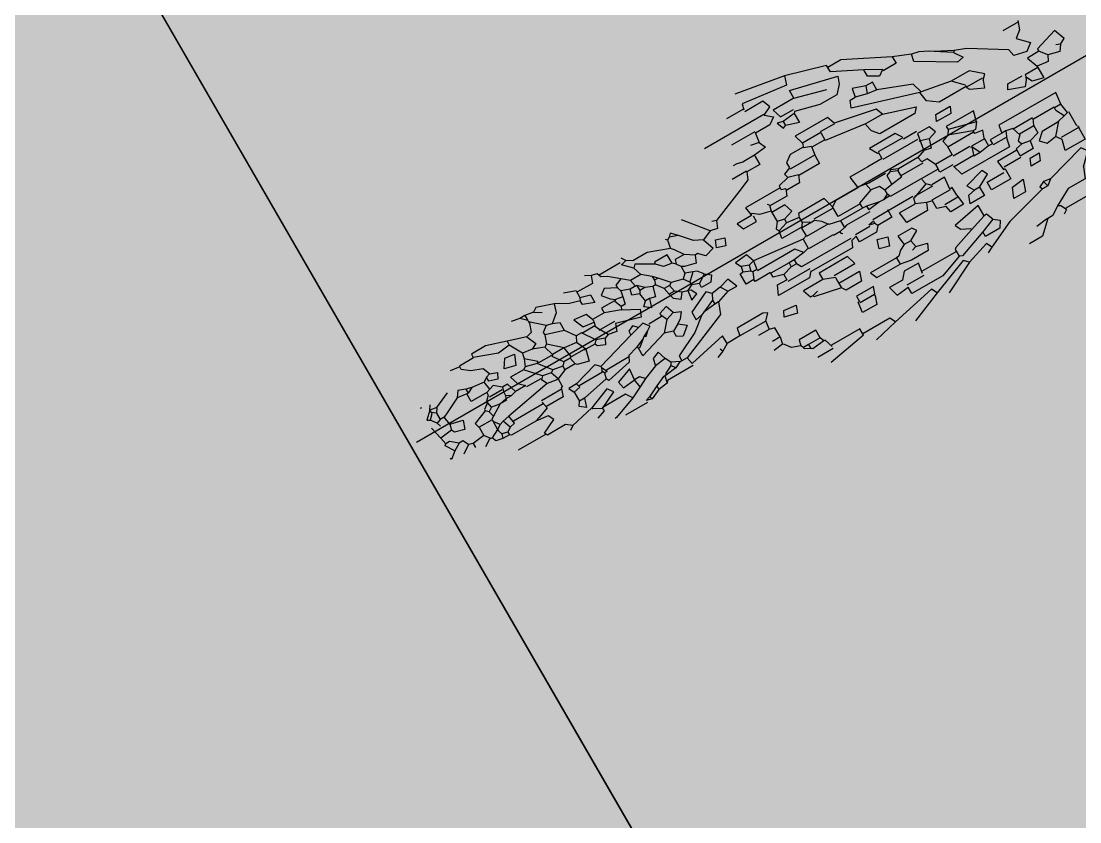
# Model space of a CAD drawing. Header units: metres. Extents: x 97 to 197, y 104 to 205.
# Drawn here: x 140.036 to 140.2378, y 146.2091 to 146.3617 of the extents above; entities that cross this region are included whole.
import ezdxf

# ---------------------------------------------------------------- set-up
doc = ezdxf.new("R2010")
doc.units = ezdxf.units.M
doc.layers.get('0').update_dxf_attribs({"plot": 0})
doc.layers.add('00-AUX1', color=200, linetype='Continuous', plot=False)
for name, color, linetype in [('1-ALV_CORTE', 5, 'Continuous'), ('18-HATCH', 1, 'Continuous'), ('21-FAC_3º', 3, 'Continuous'), ('6-VEGETAÇÃO', 104, 'Continuous')]:
    doc.layers.add(name, color=color, linetype=linetype)

# ---------------------------------------------------------------- blocks, each defined once
blk = doc.blocks.new('arb-alz-72')
at = {"color": 94, "linetype": 'Continuous'}
for points in [[(-0.2193, 3.2421), (-0.2326, 3.2686), (-0.2855, 3.2487), (-0.2524, 3.1428), (-0.2392, 3.1428)], [(-0.2193, 3.2421), (-0.2259, 3.2222)], [(-0.2193, 3.2421), (-0.1929, 3.2222), (-0.2061, 3.1693)], [(-0.2061, 3.1693), (-0.2392, 3.1428)], [(-0.2061, 3.1693), (-0.1796, 3.1561), (-0.1862, 3.1031)], [(-0.4047, 3.1296), (-0.3649, 3.1164), (-0.3385, 3.0832), (-0.2921, 3.1296), (-0.2656, 3.0965), (-0.2789, 3.0369), (-0.312, 3.0303), (-0.4112, 2.8714), (-0.4311, 2.8185)], [(-0.398, 3.1296), (-0.398, 3.0501)], [(-0.2392, 3.1428), (-0.2392, 3.0832), (-0.1862, 3.1031)], [(-0.1862, 3.1031), (-0.1796, 3.1031)], [(-0.1796, 3.1031), (-0.1266, 3.1031), (-0.1399, 3.0501), (-0.1664, 3.0369)], [(-0.1796, 3.1031), (-0.1796, 3.0369), (-0.1664, 3.0369)], [(0.0124, 3.1097), (-0.0439, 3.1164), (-0.0439, 2.8251), (-0.0075, 2.8185)], [(0.0587, 3.1164), (0.0124, 3.1097)], [(0.0124, 3.1097), (0.0124, 3.0766)], [(0.1315, 3.123), (0.0587, 3.123)], [(0.0587, 3.1164), (0.0653, 3.0965)], [(0.1315, 3.1262), (0.2009, 3.1262), (0.2009, 3.0237), (0.1513, 3.0369)], [(0.1414, 3.1296), (0.1414, 3.0369)], [(0.3035, 3.0568), (0.2506, 3.1097), (0.2242, 3.0899), (0.2771, 2.9045)], [(0.009, 3.0766), (0.009, 2.9708)], [(0.0653, 3.0965), (0.0256, 3.0766), (0.0124, 3.0766)], [(0.0653, 3.0965), (0.0719, 3.0634)], [(0.0719, 3.0634), (0.1248, 3.017)], [(0.0752, 3.0634), (0.0752, 2.9774), (0.105, 2.9443), (0.1315, 2.9708), (0.1248, 3.017)], [(0.3035, 3.0568), (0.3532, 3.0369), (0.3532, 2.9509), (0.3963, 2.8714)], [(-0.1664, 3.0369), (-0.1333, 3.0104), (-0.1597, 2.9376), (-0.1829, 2.9509), (-0.1829, 3.0237)], [(-0.1664, 3.0369), (-0.1664, 3.0303)], [(0.1513, 3.0369), (0.1248, 3.017)], [(0.4756, 3.0104), (0.4227, 3.0104), (0.4227, 2.8979)], [(0.0024, 2.9708), (0.0024, 2.8714)], [(0.0057, 2.9708), (0.0322, 2.9575)], [(0.0322, 2.9575), (0.0719, 2.9575), (0.0852, 2.9112)], [(0.0355, 2.9575), (0.0355, 2.8847)], [(0.1513, 2.9178), (0.1844, 2.9045), (0.1844, 2.8582), (0.1513, 2.8714), (0.1513, 2.9178)], [(-0.2524, 2.8648), (-0.2722, 2.8847), (-0.3186, 2.8317), (-0.3186, 2.7391), (-0.3186, 2.7391)], [(-0.0009, 2.8714), (-0.0075, 2.8384)], [(0.0388, 2.8847), (-0.0009, 2.8714)], [(0.0388, 2.8847), (0.0587, 2.8648), (0.0785, 2.8714)], [(0.0852, 2.9112), (0.0785, 2.8714)], [(0.0785, 2.8714), (0.0852, 2.8384)], [(0.0852, 2.9112), (0.1216, 2.9045), (0.1216, 2.8384)], [(0.2771, 2.9045), (0.2705, 2.8714)], [(0.2969, 2.878), (0.2705, 2.8714)], [(0.2705, 2.8714), (0.2837, 2.845), (0.2969, 2.8516)], [(0.2771, 2.9045), (0.2969, 2.878)], [(0.2969, 2.878), (0.2969, 2.8516)], [(0.4293, 2.8979), (0.4028, 2.8847), (0.3963, 2.8714)], [(0.3963, 2.8714), (0.4227, 2.8317)], [(0.4293, 2.8979), (0.4425, 2.878)], [(-0.4245, 2.8119), (-0.3848, 2.8384), (-0.3782, 2.8053), (-0.4774, 2.6398), (-0.5105, 2.6464)], [(-0.2623, 2.8648), (-0.2623, 2.7854)], [(-0.2524, 2.8648), (-0.2193, 2.8516), (-0.2458, 2.792), (-0.259, 2.7854)], [(-0.0075, 2.8384), (-0.0075, 2.8185)], [(-0.0075, 2.8384), (0.0256, 2.8251)], [(0.0256, 2.8251), (0.062, 2.8185), (0.062, 2.5736), (0.0124, 2.5604)], [(0.019, 2.8251), (0.019, 2.7589)], [(0.0852, 2.8384), (0.1182, 2.8384)], [(0.0917, 2.8384), (0.0917, 2.7391), (0.1381, 2.7457)], [(0.1282, 2.8384), (0.1282, 2.7523)], [(0.2969, 2.8516), (0.3499, 2.6531), (0.4095, 2.5273)], [(0.4227, 2.8317), (0.4227, 2.8053)], [(0.4227, 2.8317), (0.4227, 2.8053)], [(-0.4311, 2.8185), (-0.4708, 2.7391)], [(-0.4245, 2.8119), (-0.4708, 2.7391)], [(-0.4311, 2.8185), (-0.4245, 2.8119)], [(-0.2656, 2.7854), (-0.2656, 2.6464), (-0.2987, 2.6001), (-0.3451, 2.5935)], [(-0.2722, 2.7854), (-0.3186, 2.7391)], [(-0.2722, 2.7854), (-0.259, 2.7854)], [(-0.0075, 2.8185), (-0.0075, 2.7589), (0.0124, 2.7589)], [(0.2175, 2.7987), (0.2705, 2.7788), (0.2705, 2.7192), (0.2242, 2.7391), (0.2175, 2.7987)], [(0.4227, 2.8053), (0.479, 2.7457), (0.479, 2.6795)], [(0.4227, 2.8053), (0.4227, 2.7987)], [(0.4227, 2.7987), (0.4293, 2.7457)], [(-0.4708, 2.7391), (-0.484, 2.7192)], [(-0.3186, 2.7391), (-0.3451, 2.6001)], [(-0.1068, 2.7457), (-0.1565, 2.7589), (-0.1565, 2.62), (-0.1399, 2.62)], [(-0.1068, 2.7457), (-0.1399, 2.62)], [(-0.1068, 2.7457), (-0.0803, 2.7258), (-0.0803, 2.7126)], [(-0.0274, 2.7391), (-0.0605, 2.7523), (-0.0671, 2.7126)], [(-0.0274, 2.7391), (0.0124, 2.7391)], [(-0.024, 2.7391), (-0.024, 2.6729)], [(0.0124, 2.7589), (0.0124, 2.7391)], [(0.0124, 2.7391), (0.019, 2.6927)], [(0.1381, 2.7523), (0.1877, 2.7523), (0.1877, 2.6531), (0.1481, 2.6531), (0.1481, 2.7391)], [(0.1381, 2.7523), (0.1381, 2.7457)], [(-0.5039, 2.6795), (-0.5105, 2.6464)], [(-0.484, 2.7192), (-0.5039, 2.6795)], [(-0.484, 2.7192), (-0.5039, 2.6795)], [(-0.2259, 2.6795), (-0.1961, 2.6663), (-0.1961, 2.5935), (-0.2259, 2.6067), (-0.2259, 2.6795)], [(-0.0803, 2.7126), (-0.12, 2.6067)], [(-0.0803, 2.7126), (-0.0671, 2.7126)], [(-0.0737, 2.7126), (-0.0737, 2.5802)], [(0.019, 2.6927), (-0.0208, 2.6729)], [(0.019, 2.6927), (0.019, 2.6597)], [(-0.5105, 2.6464), (-0.5437, 2.567)], [(-0.0274, 2.6663), (-0.0274, 2.5802)], [(-0.0208, 2.6729), (0.019, 2.6597)], [(-0.0208, 2.6729), (-0.0208, 2.6663)], [(0.0156, 2.6597), (0.0156, 2.5604)], [(0.1513, 2.6133), (0.1182, 2.6729), (0.0917, 2.6597), (0.1182, 2.567), (0.1513, 2.5868)], [(-0.3451, 2.5935), (-0.4377, 2.2956), (-0.4708, 2.3089), (-0.4708, 2.3353)], [(-0.3451, 2.6001), (-0.3914, 2.5868), (-0.4509, 2.4346)], [(-0.3451, 2.6001), (-0.3451, 2.5935)], [(-0.1399, 2.62), (-0.12, 2.6067)], [(-0.12, 2.6067), (-0.1068, 2.5736), (-0.0803, 2.5802)], [(0.1513, 2.6133), (0.1943, 2.6133), (0.1943, 2.5405), (0.1579, 2.5537), (0.1513, 2.5868)], [(0.1513, 2.6133), (0.1513, 2.5868)], [(0.3035, 2.5935), (0.2705, 2.5802), (0.2705, 2.567)], [(0.3035, 2.5935), (0.3234, 2.62), (0.3532, 2.6001), (0.3532, 2.5273), (0.33, 2.5273)], [(0.3035, 2.5935), (0.33, 2.5273)], [(-0.5437, 2.567), (-0.6462, 2.3618), (-0.6462, 2.2956)], [(-0.5437, 2.567), (-0.5105, 2.567), (-0.5105, 2.5008)], [(-0.3451, 2.4015), (-0.2987, 2.5471), (-0.2756, 2.5273), (-0.2756, 2.3486), (-0.3053, 2.3221), (-0.3385, 2.3155), (-0.3451, 2.3155)], [(-0.1465, 2.5273), (-0.1597, 2.567), (-0.1929, 2.5537), (-0.1929, 2.4942)], [(-0.0803, 2.5802), (-0.034, 2.5802)], [(-0.034, 2.5802), (-0.034, 2.4942)], [(0.0057, 2.5604), (0.0057, 2.4942), (-0.0141, 2.4942)], [(0.2705, 2.567), (0.2175, 2.567), (0.244, 2.4346), (0.2705, 2.4479), (0.2903, 2.4876), (0.2969, 2.4876)], [(0.2705, 2.567), (0.2969, 2.4876)], [(-0.5172, 2.5008), (-0.5569, 2.428)], [(-0.5172, 2.5008), (-0.4973, 2.4744), (-0.5238, 2.428), (-0.5569, 2.428)], [(-0.2027, 2.4942), (-0.2027, 2.428)], [(-0.1929, 2.4942), (-0.1597, 2.4876)], [(-0.1465, 2.5273), (-0.1597, 2.4876)], [(-0.1465, 2.5273), (-0.1068, 2.514), (-0.1134, 2.481)], [(-0.034, 2.4942), (-0.0737, 2.4744), (-0.0737, 2.4479)], [(-0.034, 2.4942), (-0.0141, 2.4942)], [(-0.0108, 2.4942), (-0.0108, 2.4081)], [(0.0917, 2.4942), (0.0355, 2.5008), (0.0355, 2.4346)], [(0.1315, 2.5074), (0.0917, 2.5074), (0.0917, 2.4942)], [(0.0951, 2.4942), (0.0951, 2.4015)], [(0.1315, 2.5074), (0.1811, 2.514), (0.1811, 2.4479), (0.1513, 2.4412)], [(0.1414, 2.5074), (0.1414, 2.4412)], [(0.33, 2.5273), (0.3764, 2.3949), (0.3698, 2.3816)], [(0.4095, 2.5273), (0.383, 2.514), (0.4161, 2.4081)], [(0.4095, 2.5273), (0.4227, 2.5008)], [(-0.1697, 2.481), (-0.1697, 2.3023)], [(-0.1597, 2.4876), (-0.1134, 2.481)], [(-0.1597, 2.4876), (-0.1597, 2.481)], [(-0.1134, 2.481), (-0.1001, 2.4412)], [(-0.0737, 2.4479), (-0.1001, 2.4412)], [(-0.0671, 2.4479), (-0.0671, 2.3353)], [(0.2969, 2.4876), (0.33, 2.3883), (0.3367, 2.3816)], [(-0.5569, 2.428), (-0.623, 2.2956), (-0.6561, 2.2956)], [(-0.4907, 2.4015), (-0.5105, 2.342), (-0.4708, 2.3353)], [(-0.4509, 2.4346), (-0.4907, 2.4346), (-0.4907, 2.4015)], [(-0.4907, 2.4015), (-0.4576, 2.3883)], [(-0.4509, 2.4346), (-0.4576, 2.3883)], [(-0.3451, 2.4015), (-0.3782, 2.3883), (-0.4179, 2.1963)], [(-0.3451, 2.4015), (-0.3451, 2.3155)], [(-0.2127, 2.428), (-0.2425, 2.4081), (-0.2425, 2.2758), (-0.2061, 2.2956), (-0.2061, 2.3023)], [(-0.2094, 2.428), (-0.2094, 2.3023)], [(-0.1001, 2.4412), (-0.1001, 2.342)], [(-0.0108, 2.4081), (-0.0108, 2.2493)], [(0.019, 2.4148), (-0.0075, 2.4081)], [(0.0388, 2.4346), (0.019, 2.4148)], [(0.019, 2.4148), (0.0454, 2.342)], [(0.0421, 2.4346), (0.0421, 2.342)], [(0.0984, 2.4015), (0.0917, 2.375)], [(0.1513, 2.4412), (0.1381, 2.4015), (0.0984, 2.4015)], [(0.4161, 2.4081), (0.3963, 2.3883), (0.4624, 2.2162)], [(0.4161, 2.4081), (0.4889, 2.2625)], [(-0.4576, 2.3883), (-0.4708, 2.3353)], [(0.0917, 2.375), (0.1248, 2.3618), (0.1248, 2.2559), (0.0719, 2.2493), (0.0719, 2.3287)], [(0.0917, 2.375), (0.0719, 2.3287)], [(0.3367, 2.3816), (0.3698, 2.3816)], [(0.3466, 2.3816), (0.3466, 2.2029)], [(0.3698, 2.3816), (0.4095, 2.2758), (0.4095, 2.1169), (0.3764, 2.1169)], [(-0.6032, 2.0971), (-0.6429, 2.0971), (-0.5899, 2.3155), (-0.5569, 2.3023), (-0.5204, 2.2692), (-0.5204, 2.1831), (-0.5503, 2.0706)], [(-0.3451, 2.3155), (-0.3716, 2.1236)], [(-0.2061, 2.3023), (-0.1796, 2.3023)], [(-0.1763, 2.3023), (-0.1746, 2.2294), (-0.1746, 2.1368), (-0.12, 2.1434)], [(-0.1001, 2.342), (-0.1134, 2.3089), (-0.1068, 2.3023)], [(-0.0936, 2.3353), (-0.1068, 2.3023)], [(-0.1068, 2.3023), (-0.1001, 2.2824)], [(-0.1001, 2.342), (-0.0936, 2.3353)], [(-0.0936, 2.3353), (-0.0605, 2.3353)], [(-0.0605, 2.3353), (-0.0539, 2.2824)], [(0.0388, 2.3353), (0.0388, 2.2096)], [(0.0454, 2.342), (0.0454, 2.3353)], [(0.0454, 2.3353), (0.0719, 2.3287)], [(-0.6561, 2.2956), (-0.7091, 2.1103)], [(-0.1101, 2.2824), (-0.1101, 2.1963), (-0.1134, 2.1831)], [(-0.1001, 2.2824), (-0.0539, 2.2824)], [(-0.0539, 2.2824), (-0.0473, 2.2427)], [(0.2043, 2.2294), (0.1778, 2.2758), (0.1579, 2.2625), (0.1579, 2.1897), (0.2043, 2.1963)], [(0.2374, 2.236), (0.2506, 2.289), (0.2804, 2.2758), (0.2804, 2.1897), (0.2705, 2.1368)], [(-0.6032, 2.0971), (-0.5635, 2.2427)], [(-0.0473, 2.2427), (-0.0737, 2.2294), (-0.0803, 2.1897)], [(-0.0473, 2.2427), (-0.0274, 2.2427)], [(-0.0141, 2.2493), (-0.0274, 2.2427)], [(-0.0274, 2.2427), (-0.0141, 2.2162)], [(-0.0141, 2.2493), (-0.0141, 2.2162)], [(-0.0141, 2.2162), (-0.0141, 2.1963)], [(0.0322, 2.2096), (0.0719, 2.2096), (0.0719, 2.1368)], [(0.0388, 2.2096), (0.0388, 2.1302)], [(0.2374, 2.236), (0.2043, 2.2294)], [(0.2043, 2.2294), (0.2043, 2.1963)], [(0.2374, 2.236), (0.244, 2.2162)], [(0.3565, 2.2029), (0.3069, 2.2096), (0.3069, 2.1368), (0.3367, 2.1103), (0.3367, 2.0441), (0.383, 2.0573), (0.3764, 2.1169)], [(0.4624, 2.2162), (0.4359, 2.2029), (0.4823, 1.9912)], [(0.4624, 2.2162), (0.522, 2.0706)], [(-0.4179, 2.1963), (-0.4543, 2.1831), (-0.4543, 2.0176), (-0.4112, 2.0309)], [(-0.4146, 2.1963), (-0.4146, 2.1236)], [(-0.1134, 2.1831), (-0.12, 2.1434)], [(-0.0803, 2.1897), (-0.1134, 2.1831)], [(-0.0803, 2.1897), (-0.0539, 2.1169)], [(-0.0141, 2.1963), (-0.0274, 2.1368)], [(-0.0141, 2.1963), (-0.0075, 2.1368)], [(0.2043, 2.1963), (0.2175, 2.1699), (0.2374, 2.15), (0.2374, 2.1368)], [(0.3664, 2.2029), (0.3664, 2.1169)], [(-0.4112, 2.1236), (-0.4112, 2.0309)], [(-0.4112, 2.1236), (-0.3716, 2.1236)], [(-0.3748, 2.1236), (-0.3748, 2.0573)], [(-0.1167, 2.1434), (-0.1167, 2.0309), (-0.1001, 2.0044)], [(-0.0505, 2.1169), (-0.0505, 2.0044), (-0.1001, 2.0044)], [(-0.0539, 2.1169), (-0.0274, 2.1169)], [(-0.0274, 2.1368), (-0.0274, 2.1169)], [(-0.0274, 2.1368), (-0.0075, 2.1368)], [(-0.0274, 2.1169), (-0.0274, 2.0044)], [(0.0024, 2.1368), (0.0024, 2.0176), (0.0057, 2.0044)], [(0.0454, 2.1302), (0.0521, 2.1037)], [(0.0454, 2.1302), (0.0587, 2.1302)], [(0.0587, 2.1302), (0.0521, 2.1037)], [(0.0719, 2.1368), (0.0587, 2.1302)], [(0.0719, 2.1368), (0.0951, 2.1169), (0.0951, 2.0309), (0.0653, 2.0309)], [(0.1381, 2.15), (0.1778, 2.1368), (0.1646, 2.0904), (0.1248, 2.1037), (0.1381, 2.15)], [(0.2374, 2.1368), (0.2374, 2.0044), (0.2705, 2.0176), (0.2705, 2.1368)], [(0.2374, 2.1368), (0.2705, 2.1368)], [(-0.7091, 2.1103), (-0.7488, 1.8786)], [(-0.7091, 2.1103), (-0.6694, 2.0971), (-0.6959, 1.8852), (-0.6694, 1.8786)], [(-0.6032, 2.0971), (-0.6032, 1.9912), (-0.5602, 2.0044), (-0.5602, 2.0706)], [(-0.5503, 2.0706), (-0.5437, 2.064)], [(0.0587, 2.1037), (0.0587, 2.0309)], [(-0.5437, 2.064), (-0.4973, 2.064), (-0.5172, 2.0044)], [(-0.5437, 2.064), (-0.537, 2.0044)], [(-0.4112, 2.0309), (-0.3914, 2.0242)], [(-0.3947, 2.0242), (-0.3947, 1.9581), (-0.3716, 1.925), (-0.3451, 1.925)], [(-0.3782, 2.0573), (-0.3914, 2.0242)], [(-0.3782, 2.0573), (-0.3318, 2.0507)], [(-0.3385, 2.0507), (-0.3385, 1.925)], [(-0.3318, 2.0507), (-0.2955, 2.0507), (-0.2955, 1.9448)], [(0.0653, 2.0309), (0.0719, 2.0044)], [(-0.6032, 1.9448), (-0.623, 1.9846), (-0.6595, 1.9713), (-0.6595, 1.8786)], [(-0.6032, 1.9448), (-0.5767, 1.978), (-0.5535, 1.9448), (-0.5535, 1.872)], [(-0.537, 2.0044), (-0.5437, 1.978), (-0.5105, 1.9912), (-0.5172, 2.0044)], [(-0.537, 2.0044), (-0.5172, 2.0044)], [(-0.1001, 2.0044), (-0.1498, 1.9912), (-0.1498, 1.8588), (-0.1333, 1.8522)], [(-0.0936, 2.0044), (-0.0936, 1.9051)], [(-0.0274, 2.0044), (-0.0406, 1.9515)], [(-0.0274, 2.0044), (0.0057, 2.0044)], [(0.0057, 2.0044), (0.0124, 1.978)], [(0.0124, 1.978), (0.0124, 1.9448)], [(0.0124, 1.978), (0.0124, 1.9448)], [(0.0124, 1.978), (0.019, 1.978)], [(0.019, 1.978), (0.0256, 1.9846)], [(0.062, 2.0044), (0.062, 1.7529), (0.0388, 1.7396)], [(0.0719, 2.0044), (0.1017, 1.9912), (0.1017, 1.7794)], [(0.3367, 1.9713), (0.2969, 1.9846), (0.2969, 1.8985), (0.3234, 1.8985)], [(0.4823, 1.9912), (0.4558, 1.978), (0.4558, 1.8389)], [(0.4823, 1.9912), (0.5088, 1.8786)], [(-0.6065, 1.9448), (-0.6065, 1.6404)], [(-0.2987, 1.9448), (-0.312, 1.8985)], [(-0.2987, 1.9448), (-0.2656, 1.9316), (-0.2656, 1.8654)], [(-0.0406, 1.9515), (-0.0671, 1.9316), (-0.0869, 1.9051)], [(-0.0439, 1.9515), (-0.0439, 1.8389)], [(0.009, 1.9448), (0.009, 1.8191)], [(0.1679, 1.8588), (0.1679, 1.9647), (0.1248, 1.9515), (0.1248, 1.8059), (0.1579, 1.8059)], [(0.2076, 1.8588), (0.2076, 1.9647), (0.2506, 1.9515), (0.2506, 1.872), (0.2308, 1.8588)], [(0.3367, 1.9713), (0.373, 1.9581), (0.373, 1.8852), (0.3234, 1.8919), (0.3234, 1.8985)], [(0.33, 1.9713), (0.33, 1.8985)], [(-0.3451, 1.925), (-0.3318, 1.8919), (-0.312, 1.8985)], [(-0.312, 1.8985), (-0.2987, 1.8456), (-0.2789, 1.8456)], [(-0.0869, 1.8919), (-0.1068, 1.8522)], [(-0.0869, 1.9051), (-0.0869, 1.8919)], [(-0.0869, 1.8919), (-0.0869, 1.8389)], [(-0.6727, 1.8786), (-0.6727, 1.7926)], [(-0.5602, 1.872), (-0.5602, 1.7529)], [(-0.5569, 1.872), (-0.5105, 1.8654)], [(-0.5105, 1.8654), (-0.5172, 1.8257)], [(-0.5105, 1.8654), (-0.4774, 1.8786), (-0.4708, 1.8191)], [(-0.2888, 1.8456), (-0.2888, 1.6669), (-0.2524, 1.6735)], [(-0.2722, 1.8654), (-0.2789, 1.8456)], [(-0.2722, 1.8654), (-0.2425, 1.8522), (-0.2425, 1.7661)], [(-0.1597, 1.7926), (-0.173, 1.8389), (-0.2127, 1.8257), (-0.2127, 1.7595)], [(-0.1333, 1.8522), (-0.1399, 1.7926)], [(-0.1333, 1.8522), (-0.1068, 1.8522)], [(-0.0903, 1.8389), (-0.0903, 1.7396), (-0.1266, 1.7463)], [(-0.1068, 1.8522), (-0.0869, 1.8389)], [(-0.0869, 1.8389), (-0.0473, 1.8389)], [(-0.0473, 1.8389), (-0.0406, 1.8191)], [(0.1778, 1.8588), (0.1579, 1.8059)], [(0.1778, 1.8588), (0.1977, 1.8588)], [(0.2308, 1.8588), (0.2043, 1.733), (0.1977, 1.733)], [(0.1977, 1.8588), (0.2308, 1.8588)], [(0.4624, 1.8389), (0.4293, 1.8389), (0.4293, 1.6933)], [(0.4624, 1.8389), (0.4955, 1.6536)], [(-0.4708, 1.8191), (-0.4708, 1.7728)], [(-0.4708, 1.8191), (-0.4708, 1.7728)], [(-0.4708, 1.8191), (-0.4642, 1.8191)], [(-0.4642, 1.8191), (-0.4245, 1.8191), (-0.4245, 1.7529)], [(-0.1597, 1.7926), (-0.1664, 1.7595)], [(-0.1597, 1.7926), (-0.1399, 1.7926)], [(-0.1399, 1.7926), (-0.1266, 1.7463)], [(-0.0406, 1.8191), (-0.0671, 1.5808)], [(-0.0406, 1.8191), (0.0057, 1.8191)], [(0.0124, 1.7926), (-0.0208, 1.7661), (-0.0208, 1.5742)], [(0.0057, 1.8191), (0.0124, 1.7926)], [(0.0124, 1.7926), (0.019, 1.7396)], [(0.1579, 1.8059), (0.1579, 1.7065), (0.1977, 1.7198), (0.1977, 1.733)], [(-0.4708, 1.7595), (-0.4774, 1.733)], [(-0.4708, 1.7595), (-0.4774, 1.733)], [(-0.4708, 1.7728), (-0.4708, 1.7595)], [(-0.4278, 1.7529), (-0.4278, 1.6801)], [(-0.4245, 1.7529), (-0.3914, 1.7396), (-0.3716, 1.6933), (-0.3053, 1.5279)], [(-0.2458, 1.7661), (-0.2524, 1.7595)], [(-0.2193, 1.7595), (-0.2326, 1.7065), (-0.2524, 1.6801), (-0.2524, 1.6735)], [(-0.2458, 1.7661), (-0.2193, 1.7595)], [(-0.2193, 1.7595), (-0.2127, 1.7595)], [(-0.2127, 1.7595), (-0.1664, 1.7595)], [(-0.1664, 1.7595), (-0.1399, 1.7396), (-0.1266, 1.7463)], [(0.019, 1.7396), (0.019, 1.7132)], [(0.019, 1.7396), (0.0388, 1.7396)], [(0.0388, 1.7396), (0.0388, 1.7132)], [(0.0984, 1.7794), (0.1216, 1.7595), (0.1216, 1.6007), (0.0785, 1.6205), (0.0785, 1.6669)], [(0.0885, 1.7794), (0.0885, 1.6669)], [(0.1977, 1.733), (0.1911, 1.7595)], [(-0.4774, 1.733), (-0.4774, 1.7132)], [(0.019, 1.7132), (0.019, 1.6205)], [(0.019, 1.7132), (0.0388, 1.7132)], [(0.0388, 1.7132), (0.0521, 1.6669)], [(0.4359, 1.6933), (0.3963, 1.6801), (0.3963, 1.6735)], [(0.4459, 1.6933), (0.4459, 1.6139)], [(-0.2524, 1.6735), (-0.2458, 1.6735)], [(-0.2458, 1.6735), (-0.2458, 1.6007), (-0.2127, 1.6139), (-0.2127, 1.6801), (-0.2392, 1.6801)], [(0.0521, 1.6669), (0.0388, 1.6205), (0.019, 1.6205)], [(0.0521, 1.6669), (0.0785, 1.6669)], [(0.1977, 1.647), (0.2308, 1.6338), (0.2175, 1.5742), (0.1911, 1.5874), (0.1977, 1.647)], [(0.3764, 1.6669), (0.3367, 1.6669), (0.3367, 1.5808), (0.3631, 1.5742)], [(0.3963, 1.6735), (0.3764, 1.6669)], [(0.3764, 1.6669), (0.3764, 1.6073)], [(0.3963, 1.6735), (0.4028, 1.6139), (0.3963, 1.6073)], [(0.0156, 1.6205), (0.0156, 1.5411), (0.0057, 1.5411)], [(0.3963, 1.6073), (0.383, 1.5808), (0.3764, 1.5808)], [(0.3764, 1.6073), (0.3764, 1.5808)], [(0.3764, 1.6073), (0.3963, 1.6073)], [(-0.0671, 1.5808), (-0.1068, 1.5676), (-0.1001, 1.508), (-0.0737, 1.5212)], [(-0.0605, 1.5543), (-0.0737, 1.5212)], [(-0.0671, 1.5808), (-0.0605, 1.5543)], [(-0.0671, 1.5808), (-0.0274, 1.5742)], [(-0.0605, 1.5543), (-0.034, 1.5477)], [(-0.0274, 1.5543), (-0.034, 1.5477)], [(-0.0274, 1.5742), (-0.0274, 1.5543)], [(-0.0274, 1.5543), (0.0057, 1.5411)], [(0.3631, 1.5742), (0.3499, 1.5345), (0.3234, 1.5146), (0.3168, 1.508)], [(0.3764, 1.5808), (0.3631, 1.5742)], [(-0.3053, 1.5279), (-0.312, 1.508)], [(-0.3053, 1.5279), (-0.2722, 1.5146), (-0.2789, 1.4816)], [(-0.2193, 1.5212), (-0.1862, 1.508), (-0.1995, 1.4683), (-0.2326, 1.4816), (-0.2193, 1.5212)], [(-0.0737, 1.5212), (-0.0473, 1.5146)], [(-0.034, 1.5477), (-0.0473, 1.5146)], [(0.0057, 1.5411), (0.0057, 1.5014), (-0.0473, 1.5014), (-0.0473, 1.5146)], [(0.1911, 1.4948), (0.1646, 1.5212), (0.1546, 1.5014), (0.1546, 1.369), (0.1911, 1.3624)], [(0.2837, 1.5146), (0.2374, 1.5146), (0.2308, 1.4882)], [(0.2837, 1.5146), (0.2837, 1.4749)], [(0.2837, 1.5146), (0.3168, 1.508)], [(0.3168, 1.508), (0.3234, 1.4617)], [(-0.2789, 1.4816), (-0.3848, 1.3955)], [(-0.2789, 1.4816), (-0.259, 1.4352)], [(-0.0075, 1.4153), (-0.0075, 1.4617), (-0.0539, 1.4418), (-0.0406, 1.3955)], [(0.1911, 1.4948), (0.2308, 1.4882)], [(0.1911, 1.4948), (0.1911, 1.3624)], [(0.2308, 1.4882), (0.2308, 1.4352)], [(-0.259, 1.4352), (-0.2789, 1.3955), (-0.3318, 1.3492)], [(-0.259, 1.4352), (-0.2061, 1.4551), (-0.1929, 1.4087), (-0.2193, 1.3822), (-0.2193, 1.369)], [(-0.0075, 1.4153), (-0.0406, 1.3955)], [(-0.0075, 1.4153), (0.0124, 1.3558)], [(-0.2193, 1.369), (-0.2458, 1.3293)], [(-0.2193, 1.369), (-0.1862, 1.3558), (-0.1995, 1.3028), (-0.2061, 1.2896)], [(-0.1266, 1.3624), (-0.1531, 1.3425), (-0.1597, 1.3227)], [(-0.1266, 1.3624), (-0.1068, 1.3888), (-0.0803, 1.369), (-0.0803, 1.3227), (-0.1001, 1.3227)], [(-0.1266, 1.3624), (-0.1001, 1.3227)], [(-0.0406, 1.3955), (-0.034, 1.3492)], [(0.1911, 1.3624), (0.1911, 1.2962)], [(-0.3318, 1.3492), (-0.3583, 1.3227), (-0.3451, 1.3095)], [(-0.3318, 1.3492), (-0.3451, 1.3095)], [(-0.2458, 1.3293), (-0.2855, 1.3028), (-0.2987, 1.2896)], [(-0.2458, 1.3293), (-0.2458, 1.283), (-0.2259, 1.2764)], [(-0.1597, 1.3227), (-0.173, 1.2896)], [(-0.1597, 1.3227), (-0.1266, 1.2896)], [(-0.1001, 1.3227), (-0.1134, 1.2896)], [(-0.034, 1.3492), (-0.0539, 1.3293), (-0.0075, 1.23), (0.0322, 1.23), (0.0256, 1.2631)], [(-0.034, 1.3492), (-0.0075, 1.3359)], [(-0.0075, 1.3359), (0.019, 1.2764)], [(-0.0075, 1.3359), (0.0124, 1.3359)], [(0.0124, 1.3558), (0.0653, 1.3359), (0.1579, 1.1109)], [(0.0124, 1.3558), (0.0124, 1.3359)], [(0.0124, 1.3359), (0.019, 1.2764)], [(-0.2987, 1.2896), (-0.3351, 1.1903), (-0.3351, 1.1175), (-0.3517, 1.091)], [(-0.3451, 1.3095), (-0.3385, 1.2962)], [(-0.3385, 1.2962), (-0.3451, 1.2896)], [(-0.3385, 1.2962), (-0.2987, 1.2896)], [(-0.2259, 1.2764), (-0.2392, 1.2631)], [(-0.2061, 1.2896), (-0.2259, 1.2764)], [(-0.2061, 1.2896), (-0.173, 1.2896)], [(-0.173, 1.2896), (-0.1531, 1.2697)], [(-0.1531, 1.2697), (-0.1664, 1.2168)], [(-0.1266, 1.2896), (-0.1531, 1.2697)], [(-0.1266, 1.2896), (-0.1134, 1.2896)], [(-0.1134, 1.2896), (-0.1001, 1.2631)], [(-0.1001, 1.2631), (-0.0539, 1.2565), (-0.0671, 1.2896), (-0.0936, 1.2764), (-0.1001, 1.2631)], [(0.019, 1.2764), (0.0256, 1.2631)], [(0.1911, 1.2962), (0.1513, 1.2962), (0.1911, 1.1175)], [(0.1911, 1.2962), (0.2109, 1.2631)], [(-0.2392, 1.2631), (-0.2822, 1.2631), (-0.2822, 1.1969), (-0.2722, 1.1969)], [(-0.2392, 1.2631), (-0.2458, 1.2234), (-0.2722, 1.1969)], [(-0.1068, 1.2366), (-0.1266, 1.2101)], [(-0.1068, 1.2366), (-0.0803, 1.2168), (-0.1001, 1.1903), (-0.1266, 1.1837)], [(-0.1001, 1.2565), (-0.1068, 1.2366)], [(-0.1001, 1.2631), (-0.1001, 1.2565)], [(0.0256, 1.2631), (0.0785, 1.1969), (0.1315, 1.0844), (0.1579, 1.0844)], [(0.2109, 1.2631), (0.1977, 1.2565)], [(0.2109, 1.2631), (0.2242, 1.23)], [(-0.2722, 1.1969), (-0.3186, 1.1175), (-0.3053, 1.1043)], [(-0.2127, 1.1771), (-0.2326, 1.1572)], [(-0.1664, 1.2168), (-0.2127, 1.1771)], [(-0.2127, 1.1771), (-0.2127, 1.1572)], [(-0.1597, 1.1771), (-0.1929, 1.1506)], [(-0.1664, 1.2168), (-0.1597, 1.2035)], [(-0.1266, 1.2101), (-0.1597, 1.2035)], [(-0.1597, 1.2035), (-0.1597, 1.1771)], [(-0.1266, 1.1837), (-0.1597, 1.1771)], [(-0.1266, 1.2101), (-0.1266, 1.1837)], [(-0.0473, 1.1572), (-0.034, 1.1903), (-0.0075, 1.1705), (0.0057, 1.1506)], [(0.0057, 1.1506), (0.0322, 1.1837), (0.0653, 1.144), (0.0521, 1.1175), (0.0256, 1.1175)], [(-0.2326, 1.1572), (-0.2656, 1.1175)], [(-0.2326, 1.1572), (-0.2127, 1.1572)], [(-0.2127, 1.1572), (-0.1929, 1.1506)], [(-0.1929, 1.1374), (-0.2061, 1.1043)], [(-0.1929, 1.1506), (-0.1929, 1.1374)], [(-0.1929, 1.1374), (-0.1465, 1.1241), (-0.1531, 1.0976)], [(-0.0473, 1.1572), (-0.0869, 1.144), (-0.0737, 1.1043), (-0.0671, 1.1043)], [(-0.0473, 1.1572), (-0.034, 1.1175)], [(0.0057, 1.1506), (0.0256, 1.1175)], [(-0.3517, 1.091), (-0.3716, 1.0778)], [(-0.3517, 1.091), (-0.3451, 1.0645)], [(-0.3053, 1.1043), (-0.3451, 1.0645)], [(-0.2656, 1.1175), (-0.3053, 1.1043)], [(-0.2656, 1.1175), (-0.2656, 1.0645)], [(-0.2061, 1.1043), (-0.2326, 1.0778)], [(-0.2061, 1.1043), (-0.2061, 1.0778)], [(-0.1531, 1.0976), (-0.1531, 1.0778)], [(-0.1531, 1.0976), (-0.1134, 1.0844), (-0.1333, 1.0579), (-0.1531, 1.0778)], [(-0.034, 1.1175), (-0.0671, 1.1043)], [(-0.0571, 1.1043), (-0.0571, 1.0381)], [(-0.034, 1.1175), (0.0124, 1.0778)], [(0.0256, 1.1175), (0.0124, 1.0778)], [(0.1911, 1.1175), (0.1579, 1.1109)], [(0.1579, 1.1109), (0.1579, 1.0844)], [(0.1579, 1.0844), (0.1579, 1.0778)], [(0.2009, 1.1175), (0.2009, 0.9852), (0.2109, 0.9785)], [(-0.355, 1.0645), (-0.355, 0.952)], [(-0.2656, 1.0645), (-0.2921, 1.0315)], [(-0.2326, 1.0712), (-0.2656, 1.0645)], [(-0.2326, 1.0447), (-0.2458, 1.005)], [(-0.2326, 1.0778), (-0.2326, 1.0712)], [(-0.2326, 1.0778), (-0.2061, 1.0778)], [(-0.1929, 1.0712), (-0.2061, 1.0381), (-0.2326, 1.0447)], [(-0.2326, 1.0712), (-0.2326, 1.0645)], [(-0.2326, 1.0645), (-0.2326, 1.0447)], [(-0.2061, 1.0778), (-0.1929, 1.0712)], [(-0.1531, 1.0778), (-0.1929, 1.0712)], [(-0.173, 0.9653), (-0.1333, 1.0381), (-0.1001, 1.0248), (-0.1333, 0.9123)], [(-0.0473, 1.0381), (-0.0737, 1.0182), (-0.0671, 0.9918)], [(-0.0473, 1.0381), (-0.034, 1.0182)], [(0.0124, 1.0778), (0.0521, 0.9454), (0.0124, 0.9454)], [(0.1381, 1.0381), (0.1116, 1.0248)], [(0.1579, 1.0778), (0.1381, 1.0381)], [(0.1381, 1.0381), (0.1513, 1.0315)], [(0.1712, 1.0447), (0.1513, 1.0315)], [(0.1579, 1.0778), (0.1579, 1.0712)], [(0.1579, 1.0712), (0.1712, 1.0447)], [(0.1712, 1.0447), (0.1778, 0.9918)], [(-0.2921, 1.0315), (-0.3318, 0.9852), (-0.3451, 0.9587), (-0.3649, 0.952)], [(-0.2921, 1.0315), (-0.2789, 0.9984), (-0.2656, 0.9984)], [(-0.2656, 0.9984), (-0.2921, 0.9454), (-0.2722, 0.9189), (-0.2392, 0.9454), (-0.2259, 0.9653)], [(-0.2458, 1.005), (-0.2656, 0.9984)], [(-0.2458, 1.005), (-0.2193, 0.9984)], [(-0.2193, 0.9984), (-0.2259, 0.9653)], [(-0.2193, 0.9984), (-0.1862, 0.9918), (-0.1862, 0.9719)], [(-0.0671, 0.9918), (-0.0869, 0.9719), (-0.0737, 0.9454), (-0.0539, 0.9454)], [(-0.0671, 0.9918), (-0.0539, 0.9454)], [(-0.034, 1.0182), (-0.0208, 0.9918)], [(-0.034, 1.0182), (-0.0141, 0.9984), (-0.0208, 0.9918)], [(-0.0208, 0.9918), (-0.0141, 0.9852)], [(0.1116, 1.0248), (0.0719, 1.0116), (0.0852, 0.9785), (0.1182, 0.9719)], [(0.1116, 1.0248), (0.1182, 0.9719)], [(0.1513, 1.0315), (0.1712, 0.9918), (0.1778, 0.9918)], [(0.1778, 0.9918), (0.1778, 0.9852)], [(-0.3649, 0.952), (-0.3716, 0.9256)], [(-0.2259, 0.9653), (-0.2193, 0.9587)], [(-0.2226, 0.9587), (-0.2226, 0.8924), (-0.1995, 0.8924)], [(-0.1862, 0.9719), (-0.2193, 0.9587)], [(-0.173, 0.9653), (-0.1995, 0.8924)], [(-0.1862, 0.9719), (-0.173, 0.9653)], [(-0.0539, 0.9454), (-0.0009, 0.7601)], [(-0.0141, 0.9852), (0.0057, 0.9388)], [(-0.0141, 0.9852), (0.0124, 0.952), (0.0124, 0.9454)], [(0.0124, 0.9454), (0.0057, 0.9388)], [(0.1182, 0.9719), (0.1447, 0.9057)], [(0.1778, 0.9852), (0.2109, 0.9785)], [(0.1778, 0.9852), (0.1778, 0.9785)], [(0.1778, 0.9785), (0.1977, 0.9322)], [(0.2109, 0.9785), (0.2175, 0.9322)], [(-0.3716, 0.9256), (-0.3848, 0.8991)], [(-0.3716, 0.9256), (-0.3385, 0.9123), (-0.3385, 0.8329)], [(-0.1432, 0.9123), (-0.1432, 0.8329)], [(-0.1333, 0.9123), (-0.1001, 0.8991), (-0.1068, 0.8594)], [(0.0057, 0.9388), (0.019, 0.8924)], [(0.1447, 0.9057), (0.1248, 0.8858), (0.1248, 0.8594)], [(0.1447, 0.9057), (0.1646, 0.866)], [(0.1977, 0.9322), (0.2242, 0.8792)], [(0.1977, 0.9322), (0.2175, 0.9322)], [(0.2175, 0.9322), (0.2374, 0.8858)], [(-0.312, 0.8329), (-0.2987, 0.8792), (-0.259, 0.8792), (-0.2789, 0.8263), (-0.2987, 0.8263)], [(-0.1995, 0.8924), (-0.1995, 0.8329)], [(-0.1068, 0.8594), (-0.1531, 0.8329)], [(-0.1068, 0.8594), (-0.1001, 0.8395)], [(0.019, 0.8924), (0.0454, 0.8792), (0.0719, 0.7601), (0.0587, 0.7535)], [(0.0256, 0.8924), (0.0256, 0.7733)], [(0.1248, 0.8594), (0.0719, 0.866), (0.0984, 0.7932), (0.1315, 0.7998), (0.1248, 0.8594)], [(0.1646, 0.866), (0.1248, 0.8594)], [(0.1646, 0.866), (0.1911, 0.8131)], [(0.2374, 0.8858), (0.2242, 0.8792)], [(0.2242, 0.8792), (0.2308, 0.8594)], [(0.2374, 0.8858), (0.2308, 0.8594)], [(0.2407, 0.8594), (0.2407, 0.7468)], [(-0.3451, 0.8329), (-0.3649, 0.78)], [(-0.3451, 0.8329), (-0.312, 0.8329)], [(-0.2987, 0.8263), (-0.312, 0.78), (-0.3451, 0.7204)], [(-0.312, 0.8329), (-0.2987, 0.8263)], [(-0.1995, 0.8329), (-0.2326, 0.8197), (-0.2392, 0.7601), (-0.1929, 0.78), (-0.1862, 0.8329)], [(-0.1995, 0.8329), (-0.1929, 0.8329)], [(-0.1929, 0.8329), (-0.1862, 0.8329)], [(-0.1862, 0.8329), (-0.1664, 0.8263)], [(-0.1134, 0.7998), (-0.173, 0.7601)], [(-0.1697, 0.8263), (-0.1697, 0.7601)], [(-0.1531, 0.8329), (-0.1664, 0.8263)], [(-0.1001, 0.8395), (-0.1134, 0.7998)], [(-0.1134, 0.7998), (-0.1001, 0.7866)], [(-0.1001, 0.8395), (-0.0737, 0.8263), (-0.0869, 0.7932), (-0.1001, 0.7866)], [(0.1911, 0.8131), (0.1613, 0.7932), (0.1613, 0.6741)], [(0.1911, 0.8131), (0.2308, 0.7071), (0.2308, 0.7005)], [(-0.173, 0.7601), (-0.173, 0.7336)], [(-0.1001, 0.7866), (-0.1001, 0.7402)], [(-0.0009, 0.7601), (-0.0208, 0.7402), (0.0124, 0.6277)], [(-0.0009, 0.7601), (0.0057, 0.7601)], [(0.0322, 0.7733), (0.0057, 0.7601)], [(0.0057, 0.7601), (0.019, 0.7535)], [(0.0322, 0.7601), (0.019, 0.7535)], [(0.0256, 0.7535), (0.0256, 0.6344)], [(0.0322, 0.7733), (0.0322, 0.7601)], [(0.0322, 0.7601), (0.0587, 0.7535)], [(0.0587, 0.7535), (0.0852, 0.6277)], [(0.1646, 0.6741), (0.1248, 0.7535), (0.0984, 0.7336), (0.1381, 0.6344)], [(-0.3451, 0.7204), (-0.3716, 0.641), (-0.3583, 0.6211)], [(-0.3451, 0.7204), (-0.3053, 0.7071), (-0.2722, 0.6675)], [(-0.173, 0.7336), (-0.2193, 0.7005)], [(-0.173, 0.7336), (-0.1465, 0.7204)], [(-0.1465, 0.7204), (-0.1531, 0.6608)], [(-0.1001, 0.7402), (-0.1465, 0.7204)], [(-0.1035, 0.7336), (-0.1035, 0.6675)], [(-0.1001, 0.7402), (-0.1001, 0.7336)], [(-0.1001, 0.7402), (-0.0473, 0.727), (-0.0605, 0.6741), (-0.0671, 0.6675)], [(-0.2722, 0.6675), (-0.2789, 0.641)], [(-0.2193, 0.7005), (-0.259, 0.7005), (-0.2722, 0.6675)], [(-0.2193, 0.7005), (-0.2458, 0.6145)], [(-0.1531, 0.6608), (-0.2061, 0.6012)], [(-0.1068, 0.6675), (-0.1531, 0.6608)], [(-0.1531, 0.6608), (-0.1531, 0.6542)], [(-0.1068, 0.6675), (-0.1001, 0.6608)], [(-0.0671, 0.6675), (-0.1001, 0.6608)], [(-0.1001, 0.6608), (-0.1001, 0.6277)], [(-0.0671, 0.6675), (-0.0671, 0.6145)], [(0.1646, 0.6741), (0.1447, 0.6344), (0.1381, 0.6344)], [(0.1646, 0.6741), (0.1712, 0.6741)], [(0.1712, 0.6741), (0.1778, 0.6741)], [(0.1778, 0.6741), (0.1911, 0.6344)], [(-0.3583, 0.6211), (-0.3649, 0.5814)], [(-0.3583, 0.6211), (-0.3385, 0.6542)], [(-0.2789, 0.641), (-0.3318, 0.5814)], [(-0.2789, 0.641), (-0.259, 0.6145), (-0.2458, 0.6145)], [(-0.2458, 0.6145), (-0.2061, 0.6012)], [(-0.1531, 0.6542), (-0.1531, 0.6012)], [(-0.1001, 0.6277), (-0.1465, 0.5946)], [(-0.1001, 0.6277), (-0.0869, 0.6145)], [(-0.0869, 0.6145), (-0.0936, 0.5681)], [(-0.0869, 0.6145), (-0.0671, 0.6145)], [(-0.0671, 0.6145), (-0.0473, 0.5681)], [(0.0322, 0.6344), (0.0124, 0.6277)], [(0.0124, 0.6277), (0.0124, 0.588), (0.0388, 0.6012)], [(0.0322, 0.6344), (0.0388, 0.6012)], [(0.0852, 0.6277), (0.1248, 0.6145), (0.105, 0.588), (0.0852, 0.6012)], [(0.0852, 0.6277), (0.0852, 0.6012)], [(0.1381, 0.6344), (0.1646, 0.5218)], [(-0.3385, 0.5814), (-0.3649, 0.5549)], [(-0.3649, 0.5814), (-0.3649, 0.5549)], [(-0.3649, 0.5814), (-0.3385, 0.5814)], [(-0.3385, 0.5814), (-0.3318, 0.5814)], [(-0.3318, 0.5814), (-0.3252, 0.5814)], [(-0.3252, 0.5814), (-0.2855, 0.5681), (-0.2789, 0.5417)], [(-0.1995, 0.588), (-0.2193, 0.5351)], [(-0.2061, 0.6012), (-0.1995, 0.588)], [(-0.1531, 0.6012), (-0.1995, 0.588)], [(-0.1531, 0.6012), (-0.1465, 0.5946)], [(-0.1531, 0.5946), (-0.1531, 0.5284)], [(-0.0936, 0.5681), (-0.1531, 0.5218)], [(-0.0936, 0.5681), (-0.0869, 0.5549)], [(-0.0473, 0.5681), (-0.0869, 0.5549)], [(-0.0473, 0.5681), (-0.0075, 0.5681), (-0.0075, 0.5615)], [(-0.0473, 0.5681), (-0.0473, 0.5615)], [(0.0388, 0.6012), (0.0852, 0.6012)], [(-0.3649, 0.5549), (-0.3716, 0.5152)], [(-0.2789, 0.5417), (-0.3053, 0.4556)], [(-0.2789, 0.5417), (-0.2326, 0.5615), (-0.2193, 0.5351)], [(-0.2193, 0.5351), (-0.2259, 0.4888)], [(-0.1597, 0.5284), (-0.1995, 0.4821)], [(-0.1531, 0.5218), (-0.1664, 0.4689)], [(-0.1597, 0.5284), (-0.1531, 0.5218)], [(-0.0869, 0.5549), (-0.0936, 0.5152)], [(-0.0473, 0.5615), (-0.0539, 0.5152)], [(-0.0075, 0.5615), (0.0322, 0.5483), (0.0322, 0.4623)], [(-0.0009, 0.5615), (-0.0009, 0.4556)], [(0.1646, 0.5218), (0.1447, 0.4954), (0.1447, 0.4027), (0.1315, 0.396)], [(0.1646, 0.5218), (0.1778, 0.502)], [(-0.2259, 0.4888), (-0.2855, 0.4556)], [(-0.2259, 0.4888), (-0.1995, 0.4821)], [(-0.1995, 0.4821), (-0.1664, 0.4689)], [(-0.0936, 0.5152), (-0.1597, 0.4556)], [(-0.0936, 0.5152), (-0.0803, 0.502)], [(-0.0869, 0.502), (-0.0869, 0.4292)], [(-0.0539, 0.5152), (-0.0803, 0.502)], [(-0.0539, 0.5152), (-0.0141, 0.2968)], [(-0.3053, 0.4556), (-0.3351, 0.363), (-0.3351, 0.2902), (-0.3186, 0.2902)], [(-0.2855, 0.4556), (-0.2789, 0.396), (-0.3186, 0.2902)], [(-0.3053, 0.4556), (-0.2855, 0.4556)], [(-0.2392, 0.4556), (-0.1929, 0.4358), (-0.2061, 0.3828), (-0.2458, 0.4093), (-0.2392, 0.4556)], [(-0.1664, 0.4689), (-0.1597, 0.4556)], [(-0.1597, 0.4556), (-0.1597, 0.3894), (-0.12, 0.4027), (-0.0936, 0.4292)], [(-0.0936, 0.4292), (-0.0936, 0.3762)], [(0.0388, 0.4623), (0.0057, 0.4556)], [(0.0156, 0.4556), (0.0156, 0.3034)], [(0.0388, 0.4623), (0.0587, 0.4093), (0.0653, 0.3894)], [(0.1315, 0.396), (0.0984, 0.4623), (0.0719, 0.449), (0.0653, 0.3894)], [(-0.0936, 0.3762), (-0.1399, 0.363), (-0.1399, 0.3365)], [(-0.0936, 0.3762), (-0.0869, 0.3498)], [(0.0653, 0.3894), (0.0653, 0.2637), (0.0587, 0.2571)], [(0.1381, 0.396), (0.1381, 0.2571)], [(-0.2193, 0.3167), (-0.2061, 0.3498), (-0.1796, 0.3365), (-0.1929, 0.2968), (-0.2127, 0.2968)], [(-0.1399, 0.3365), (-0.1664, 0.3034), (-0.1597, 0.2836)], [(-0.1399, 0.3365), (-0.12, 0.3299)], [(-0.13, 0.3299), (-0.13, 0.2637)], [(-0.12, 0.3299), (-0.1001, 0.3299)], [(-0.0869, 0.3498), (-0.1001, 0.3299)], [(-0.1001, 0.3299), (-0.0869, 0.3233)], [(-0.0869, 0.3498), (-0.0869, 0.3233)], [(-0.3153, 0.2902), (-0.3153, 0.2173)], [(-0.2193, 0.3167), (-0.2524, 0.3034), (-0.2722, 0.2504), (-0.2987, 0.2173), (-0.312, 0.2173)], [(-0.2193, 0.3167), (-0.2127, 0.2968)], [(-0.2127, 0.2968), (-0.1995, 0.2769)], [(-0.1597, 0.2836), (-0.1995, 0.2769)], [(-0.1597, 0.2836), (-0.1531, 0.2637)], [(-0.0869, 0.3233), (-0.0803, 0.2902)], [(-0.0869, 0.3233), (-0.0803, 0.3233)], [(-0.0803, 0.2836), (-0.0869, 0.2504)], [(-0.0803, 0.3233), (-0.0803, 0.2902)], [(-0.0803, 0.2902), (-0.0473, 0.2372)], [(-0.0803, 0.2902), (-0.0803, 0.2836)], [(0.0256, 0.3034), (-0.0141, 0.2968)], [(-0.0141, 0.2968), (-0.0075, 0.2637)], [(0.0256, 0.3034), (0.0322, 0.2769)], [(-0.1995, 0.2769), (-0.2061, 0.2173)], [(-0.1531, 0.2637), (-0.1531, 0.1843), (-0.1929, 0.1843)], [(-0.1531, 0.2637), (-0.1399, 0.2637)], [(-0.1399, 0.2637), (-0.12, 0.2438), (-0.1134, 0.2438)], [(-0.0869, 0.2504), (-0.1134, 0.2438)], [(-0.1134, 0.2438), (-0.0936, 0.2173), (-0.0869, 0.2173)], [(-0.0869, 0.2504), (-0.0737, 0.2306)], [(-0.0473, 0.2372), (-0.0737, 0.2306)], [(-0.0473, 0.2372), (-0.0406, 0.224)], [(-0.0009, 0.2438), (-0.0274, 0.224)], [(0.0322, 0.2769), (-0.0075, 0.2637)], [(-0.0075, 0.2637), (-0.0009, 0.2438)], [(-0.0009, 0.2438), (0.0124, 0.224)], [(0.0322, 0.2769), (0.0454, 0.2571)], [(0.0454, 0.2571), (0.0388, 0.2306)], [(0.0454, 0.2571), (0.0587, 0.2571)], [(0.0587, 0.2571), (0.0587, 0.224)], [(-0.312, 0.2173), (-0.3186, 0.1711)], [(-0.2127, 0.1909), (-0.2259, 0.1578), (-0.1995, 0.138)], [(-0.2061, 0.2173), (-0.2127, 0.1909)], [(-0.2127, 0.1909), (-0.1929, 0.1909)], [(-0.2061, 0.2173), (-0.1929, 0.1909)], [(-0.1929, 0.1909), (-0.1929, 0.1843)], [(-0.0737, 0.2306), (-0.0869, 0.2173)], [(-0.0869, 0.2173), (-0.0605, 0.1512), (-0.034, 0.1578)], [(-0.0406, 0.224), (-0.0274, 0.224)], [(-0.0373, 0.224), (-0.0373, 0.1578)], [(-0.0274, 0.224), (0.0124, 0.224)], [(0.0124, 0.224), (0.0322, 0.1843)], [(0.0124, 0.224), (0.019, 0.224)], [(0.0388, 0.2306), (0.019, 0.224)], [(0.0587, 0.224), (0.0521, 0.1909), (0.0322, 0.1843)], [(0.0388, 0.2306), (0.0587, 0.224)], [(-0.1929, 0.1843), (-0.1995, 0.138)], [(-0.034, 0.1578), (0.0057, 0.1578)], [(0.0322, 0.1777), (0.0057, 0.1578)], [(0.0057, 0.1578), (0.0124, 0.0982)], [(0.0322, 0.1843), (0.0322, 0.1777)], [(0.0322, 0.1777), (0.0322, 0.1711)], [(0.0322, 0.1711), (0.0521, 0.138)], [(-0.2061, 0.0387), (-0.2392, 0.1115)], [(-0.1995, 0.138), (-0.1664, 0.0717), (-0.1531, 0.0453)], [(-0.1134, 0.0519), (-0.1001, 0.1115), (-0.0605, 0.0982), (-0.0737, 0.0519), (-0.0869, 0.0453)], [(0.0124, 0.0982), (0.0057, 0.0784)], [(0.0124, 0.0982), (0.0322, 0.0982)], [(-0.1134, 0.0519), (-0.1531, 0.0453)], [(-0.1134, 0.0519), (-0.0869, 0.0453)], [(0.0057, 0.0784), (-0.0208, 0.0651), (-0.0208, 0.0453)], [(0.0057, 0.0784), (0.0322, 0.0387)], [(-0.2127, 0.0056), (-0.2326, 0.0188)], [(-0.2061, 0.0387), (-0.2127, 0.0056)], [(-0.2127, 0.0056), (-0.1796, -0.0275), (-0.173, -0.0143)], [(-0.2127, 0.0056), (-0.2061, 0.0056)], [(-0.2061, 0.0387), (-0.1862, 0.0254)], [(-0.2061, 0.0056), (-0.1995, 0.0056)], [(-0.1862, 0.0254), (-0.1995, 0.0056)], [(-0.1995, 0.0056), (-0.1929, 0.0056)], [(-0.1929, 0.0056), (-0.173, -0.0143)], [(-0.1862, 0.0254), (-0.1531, 0.0254)], [(-0.1465, 0.0056), (-0.173, -0.0143)], [(-0.1531, 0.0453), (-0.1531, 0.0254)], [(-0.1531, 0.0254), (-0.1465, 0.0056)], [(-0.1465, 0.0056), (-0.1266, 0.0122)], [(-0.0869, 0.0453), (-0.0803, -0.0143)], [(-0.0208, 0.0453), (-0.0473, 0.0122), (-0.0473, -0.0076)], [(-0.0009, 0.0122), (-0.0406, -0.0143), (-0.0473, -0.0076)], [(-0.0208, 0.0453), (-0.0009, 0.0122)], [(-0.0009, 0.0122), (0.0256, -0.0209), (0.019, -0.0209)], [(-0.2392, -0.0209), (-0.2392, -0.0275)], [(-0.0803, -0.0143), (-0.1399, -0.0275)], [(-0.0473, -0.0076), (-0.0803, -0.0143)]]:
    blk.add_lwpolyline(points, dxfattribs=at)
blk = doc.blocks.new('*U106')
at = {"color": 2, "xscale": 0.04295693752754914, "yscale": 0.04295693752754914, "zscale": 0.04295693752754914, "rotation": 270}
blk.add_blockref('arb-alz-72', (-0.12093, 0.0011), dxfattribs=at)
blk = doc.blocks.new('*U107')
at = {"layer": '6-VEGETAÇÃO', "color": 0, "linetype": 'ByBlock', "lineweight": -2, "transparency": 16777216}
blk.add_blockref('*U106', (0, 0), dxfattribs=at)

msp = doc.modelspace()

# ---------------------------------------------------------------- hatches: boundary and pattern name
at = {"layer": '18-HATCH', "true_color": 0xadddf7, "transparency": 33554508}
h = msp.add_hatch(color=141, dxfattribs=at)
h.dxf.hatch_style = 1
h.paths.add_polyline_path([(153.94813, 139.85973), (153.5895, 139.65268), (153.10307, 140.1391), (150.59899, 138.69336), (151.87466, 133.93249), (151.51603, 133.72543), (149.99969, 136.35181), (146.9686, 134.60181), (147.39296, 133.86681), (147.30635, 133.81681), (148.92696, 131.00983), (157.17448, 135.77154), (147.16447, 153.10938), (138.91695, 148.34768), (140.66675, 145.31693), (140.75336, 145.36693), (140.93687, 145.04908), (145.53713, 147.70504), (144.43905, 148.80312), (144.79768, 149.01018)])
at = {"layer": '18-HATCH'}
h = msp.add_hatch(color=8, dxfattribs=at)
h.dxf.hatch_style = 1
h.paths.add_polyline_path([(138.91695, 148.34768), (138.65714, 148.19768), (148.66715, 130.85983), (148.92696, 131.00983)])

# ---------------------------------------------------------------- linework, layer by layer
at = {"layer": '00-AUX1'}
msp.add_lwpolyline([(138.91695, 148.34768), (147.16447, 153.10938), (157.17448, 135.77154), (148.92696, 131.00983), (147.30635, 133.81681), (147.39296, 133.86681), (146.9686, 134.60181), (149.99969, 136.35181), (151.51603, 133.72543), (151.87466, 133.93249), (150.59899, 138.69336), (153.10307, 140.1391), (153.5895, 139.65268), (153.94813, 139.85973), (144.79768, 149.01018), (144.43905, 148.80312), (145.53713, 147.70504), (140.93687, 145.04908), (140.75336, 145.36693), (140.66675, 145.31693), (138.91695, 148.34768)], dxfattribs=at)
msp.add_lwpolyline([(138.91695, 148.34768), (148.92696, 131.00983), (148.66715, 130.85983), (138.65714, 148.19768)], close=True, dxfattribs=at)
at = {"layer": '1-ALV_CORTE'}
msp.add_line((138.91695, 148.34768), (148.92696, 131.00983), dxfattribs=at)
at = {"layer": '18-HATCH'}
msp.add_lwpolyline([(138.91695, 148.34768), (148.92696, 131.00983), (148.66715, 130.85983), (138.65714, 148.19768)], close=True, dxfattribs=at)
at = {"layer": '21-FAC_3º'}
msp.add_line((140.11143, 146.28147), (144.45369, 148.78848), dxfattribs=at)

# ---------------------------------------------------------------- block references
at = {"layer": '6-VEGETAÇÃO', "rotation": 29.99999999999698}
msp.add_blockref('*U107', (140.22355, 146.33904, -0.02214), dxfattribs=at)

doc.saveas('drawing.dxf')
